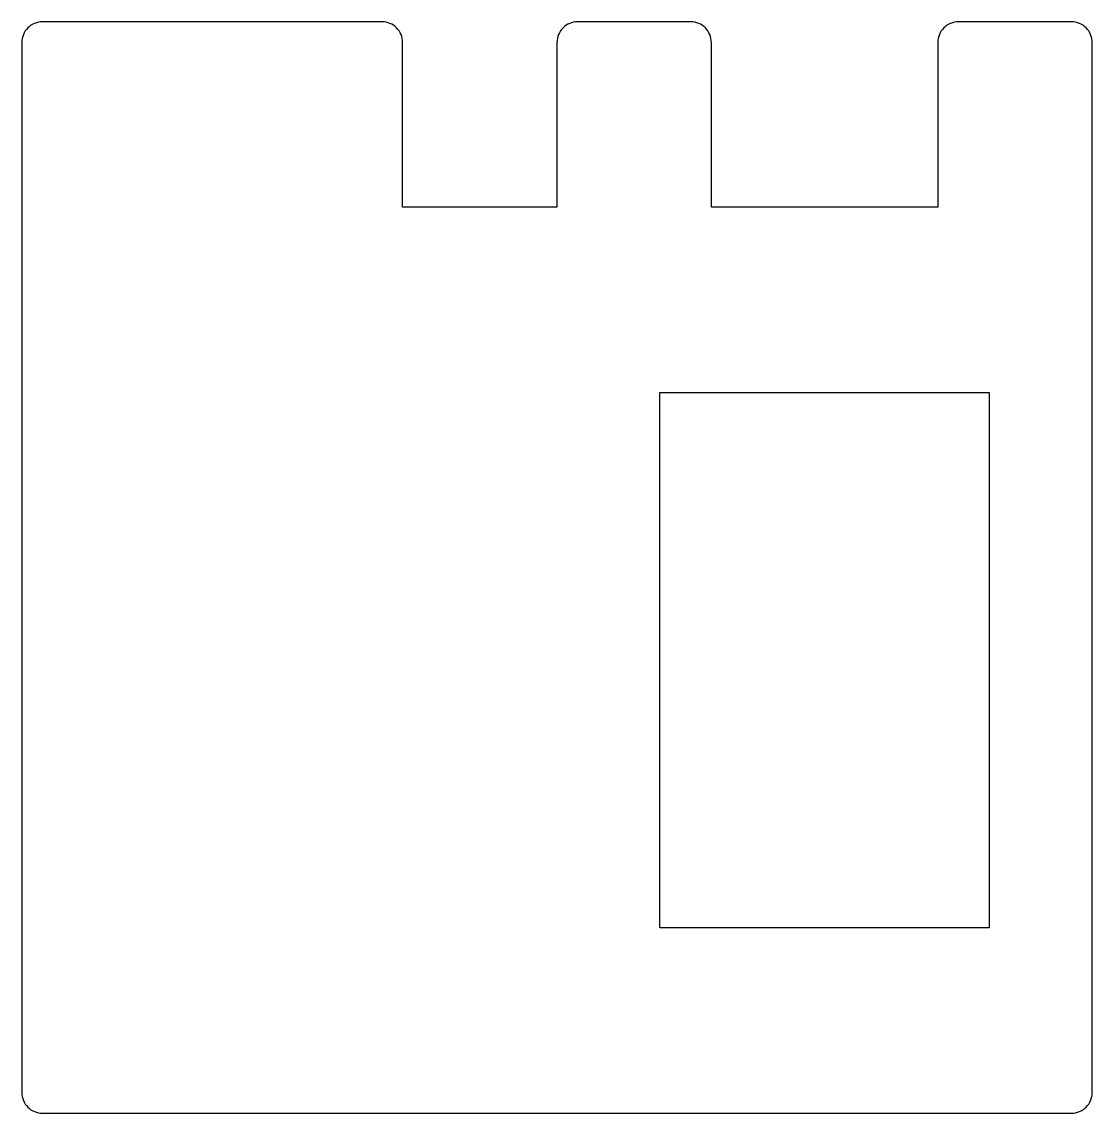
# Model space of a CAD drawing. Header units: millimetres. Extents: x -39 to 13, y -19.5 to 33.5.
import ezdxf

# ---------------------------------------------------------------- set-up
doc = ezdxf.new("R2010")
doc.units = ezdxf.units.MM

msp = doc.modelspace()

# ---------------------------------------------------------------- linework, layer by layer
msp.add_lwpolyline([(-20.5, 32.5, 0.414214), (-21.5, 33.5), (-38, 33.5, 0.414214), (-39, 32.5), (-39, -18.5, 0.414214), (-38, -19.5), (12, -19.5, 0.414214), (13, -18.5), (13, 32.5, 0.414214), (12, 33.5), (6.5, 33.5, 0.414214), (5.5, 32.5), (5.5, 24.5), (-5.5, 24.5), (-5.5, 32.5, 0.414214), (-6.5, 33.5), (-12, 33.5, 0.414214), (-13, 32.5), (-13, 24.5), (-20.5, 24.5)], format="xyb", close=True)
msp.add_lwpolyline([(8, 15.5), (8, -10.5), (-8, -10.5), (-8, 15.5)], close=True)

doc.saveas('drawing.dxf')
